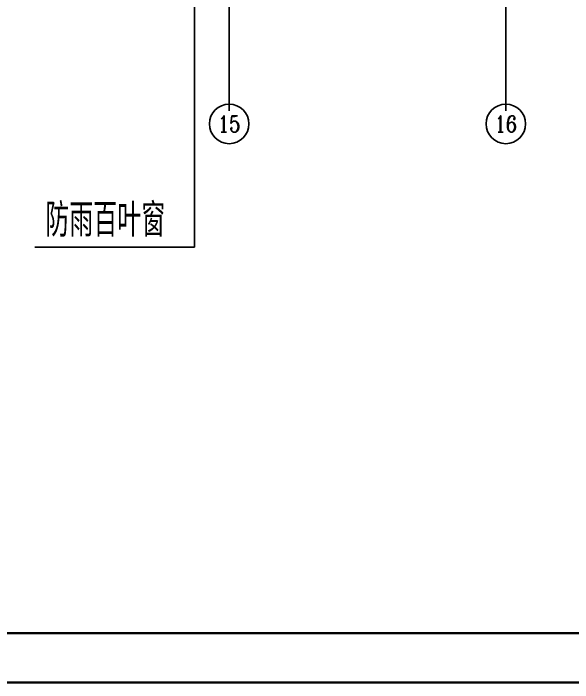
# Model space of a CAD drawing. Header units: millimetres. Extents: x 708158 to 1984082, y -168213 to -53.
# Drawn here: x 800434 to 817411, y -107700 to -87367 of the extents above; entities that cross this region are included whole.
import ezdxf
from ezdxf.enums import TextEntityAlignment as Align

# ---------------------------------------------------------------- set-up
doc = ezdxf.new("R2010")
doc.units = ezdxf.units.MM
doc.header["$LTSCALE"] = 1000
doc.linetypes.add('DOTE', pattern=[2.42, 2, -0.2, 0.02, -0.2])
doc.layers.get('0').update_dxf_attribs({"color": 8})
for name, color, linetype in [('AXIS', 3, 'Continuous'), ('AXIS_TEXT', 7, 'Continuous'), ('DIM_LEAD', 3, 'Continuous'), ('DOTE', 1, 'DOTE'), ('PUB_TEXT', 7, 'Continuous')]:
    doc.layers.add(name, color=color, linetype=linetype)
doc.layers.add('图框', color=4, linetype='Continuous', lineweight=35)
doc.styles.add('_TCH_AXIS', font='COMPLEX', dxfattribs={"bigfont": 'GBCBIG'})
doc.styles.add('_TCH_DIM', font='SIMPLEX', dxfattribs={"bigfont": 'GBCBIG'})

# ---------------------------------------------------------------- blocks, each defined once
blk = doc.blocks.new('A$C998f5811')
at = {"layer": '图框', "color": 4}
blk.add_line((-126150, 0), (0, 0), dxfattribs=at)
at = {"layer": '图框', "color": 4, "const_width": 74.2}
blk.add_lwpolyline([(-122400, 1500), (-1500, 1500), (-1500, 87600), (-122400, 87600)], close=True, dxfattribs=at)

msp = doc.modelspace()

# ---------------------------------------------------------------- linework, layer by layer
at = {"layer": 'AXIS'}
for p, q in [((806984.9, -87432.6), (806984.9, -90325.5)), ((815384.9, -87432.6), (815384.9, -90325.5)), ((806984.9, -88477.7), (806984.9, -90325.5)), ((815384.9, -88477.7), (815384.9, -90325.5))]:
    msp.add_line(p, q, dxfattribs=at)
for centre in [(806984.9, -90725.5), (815384.9, -90725.5)]:
    msp.add_circle(centre, 600, dxfattribs=at)
at = {"layer": 'DIM_LEAD'}
for p, q in [((805934.9, -77106.7), (805932.8, -94466.3)), ((805935, -82734.6), (805932.8, -94466.3)), ((805932.8, -94466.3), (801086.1, -94466.3))]:
    msp.add_line(p, q, dxfattribs=at)
at = {"layer": 'DOTE'}
for p, q in [((806984.9, -87432.6), (806984.9, -34859.5)), ((815384.9, -87432.6), (815384.9, -34859.5))]:
    msp.add_line(p, q, dxfattribs=at)

# ---------------------------------------------------------------- block references
msp.add_blockref('A$C998f5811', (834307.6, -107699.9))

# ---------------------------------------------------------------- texts
at = {"layer": 'AXIS_TEXT', "style": '_TCH_AXIS'}
for s, p, p2 in [('15', (806644.7, -90971.9), (807325.1, -90971.9)), ('16', (815044.7, -90971.9), (815725.1, -90971.9))]:
    msp.add_text(s, height=492.67, dxfattribs=at).set_placement(p, p2, align=Align.FIT)
at = {"layer": 'PUB_TEXT', "style": '_TCH_DIM'}
msp.add_text('防雨百叶窗', height=1012.77, dxfattribs=at).set_placement((801401.1, -94151.3))

doc.saveas('drawing.dxf')
